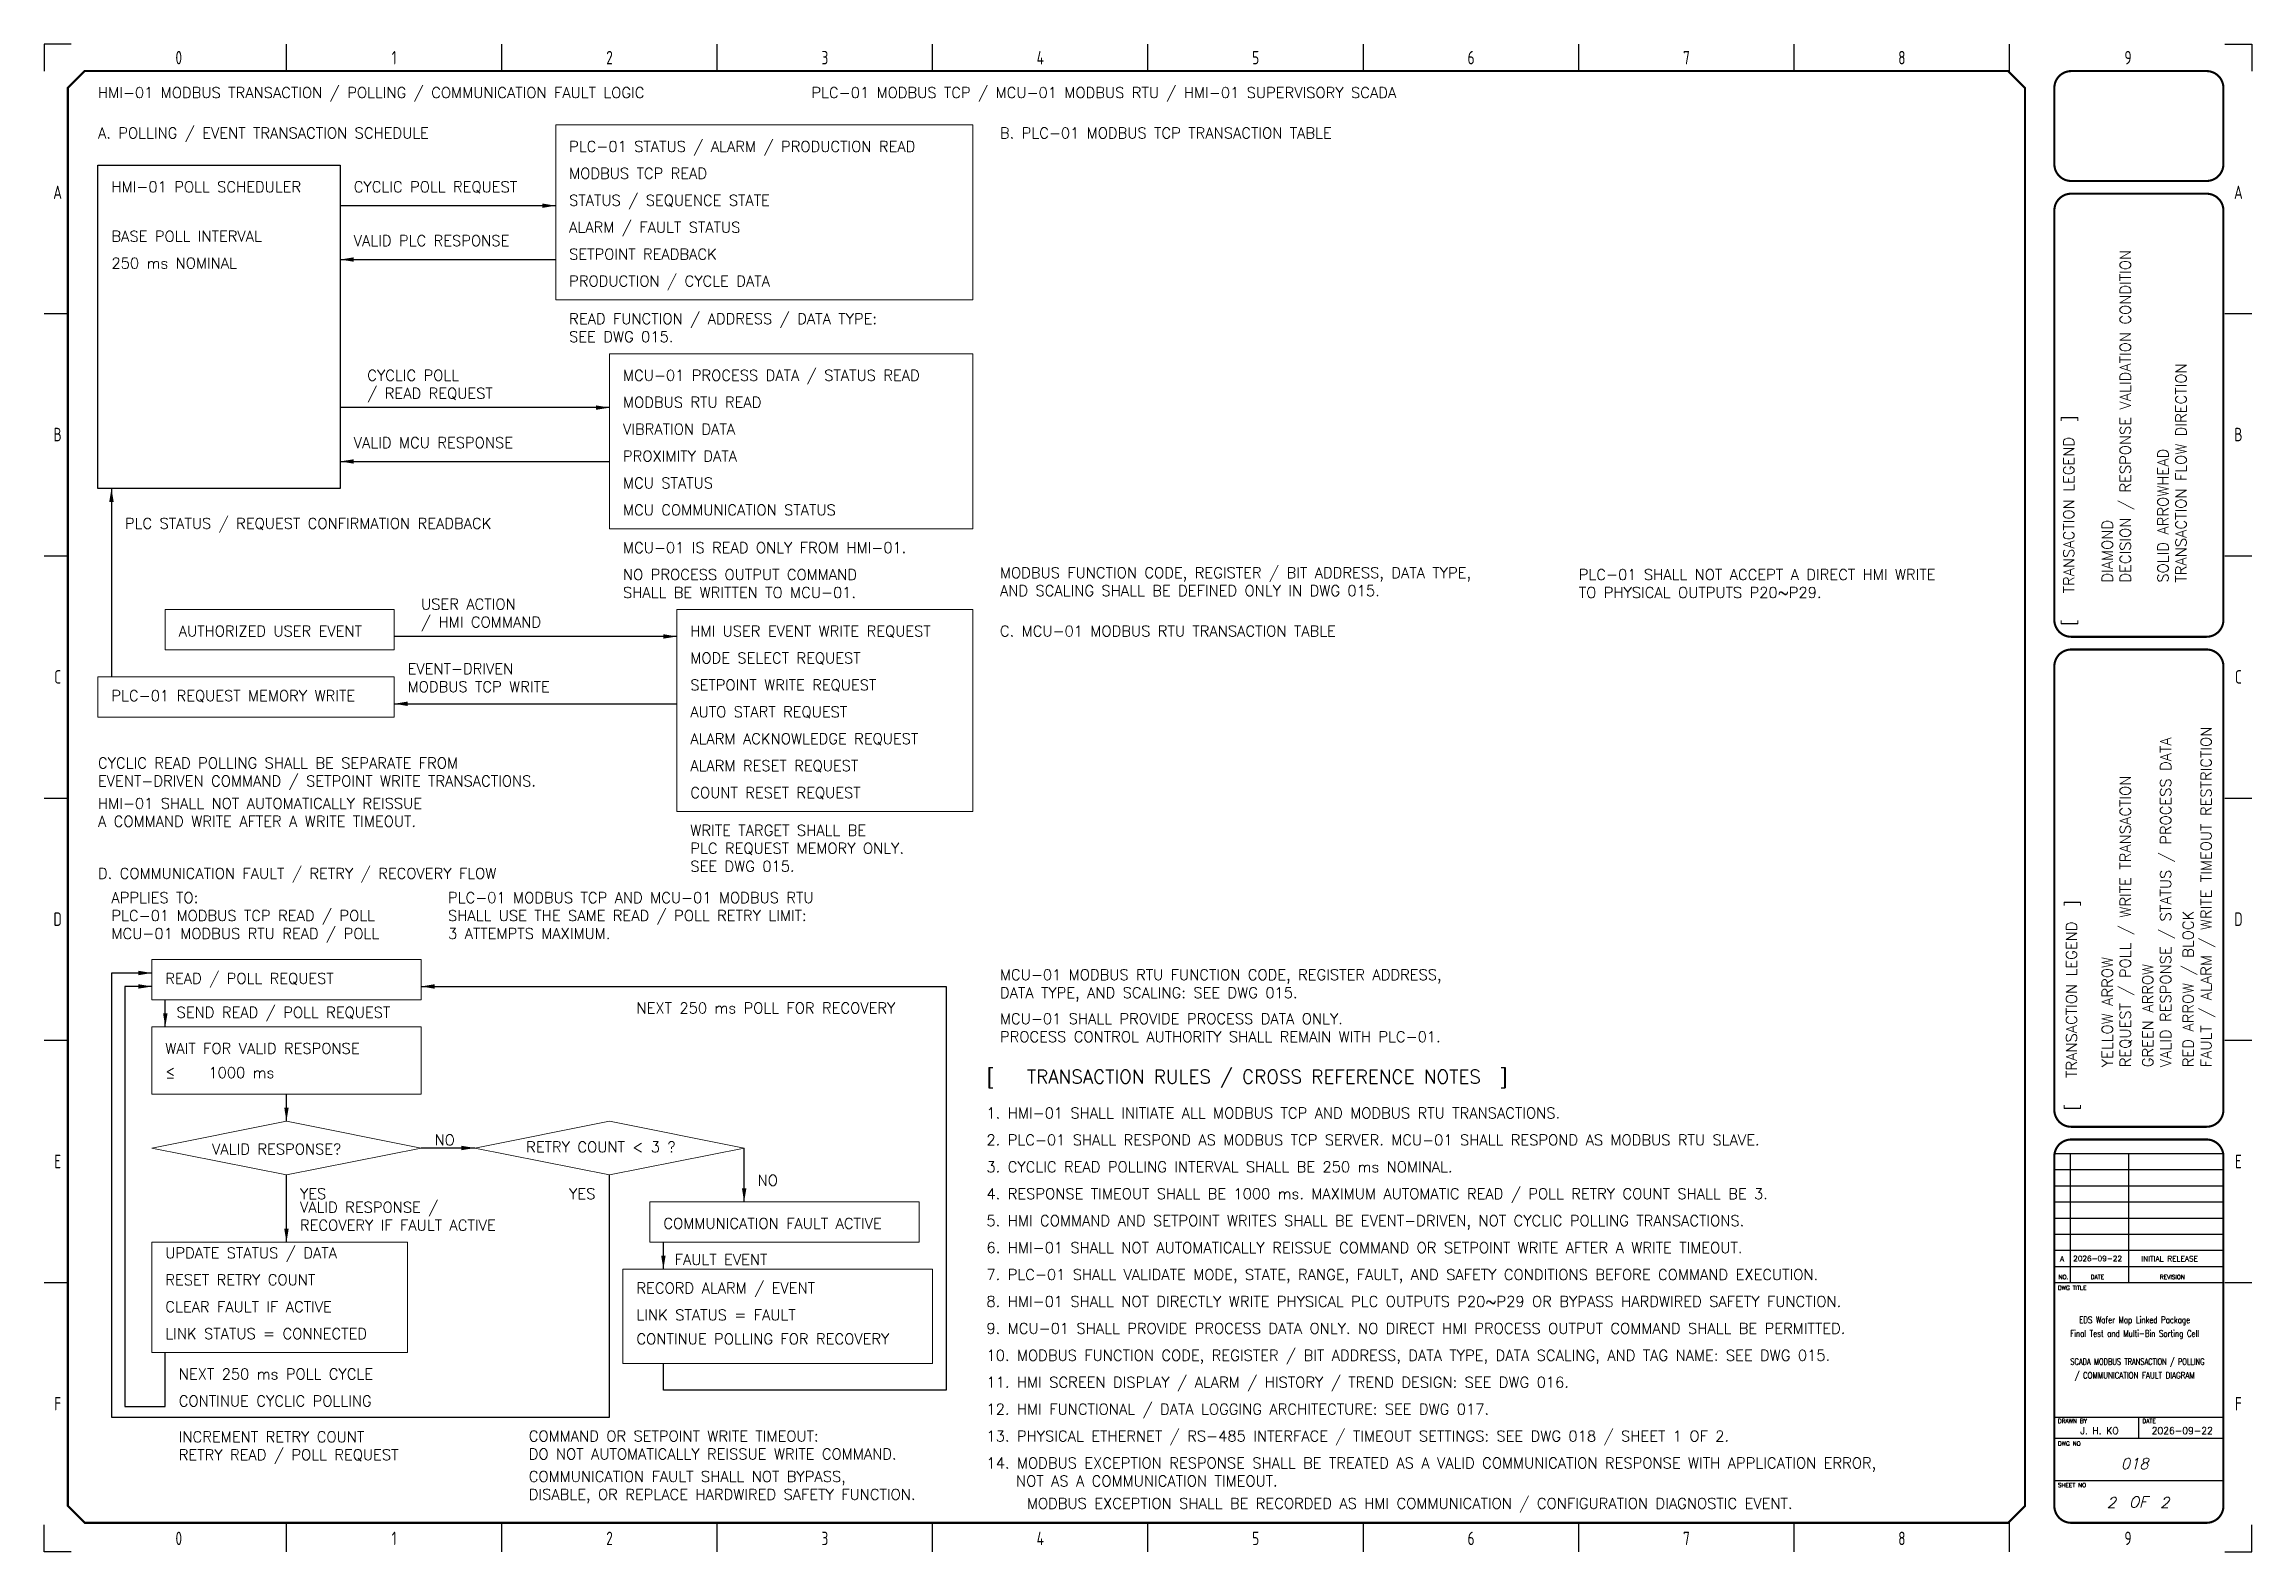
# Model space of a CAD drawing. Extents: x 5 to 415, y 5 to 285.
import ezdxf
from ezdxf.enums import TextEntityAlignment as Align

# ---------------------------------------------------------------- set-up
doc = ezdxf.new("R2010")
doc.units = 0
doc.header["$LTSCALE"] = 10
for name, color, linetype, lineweight in [('HMI-ALARM', 1, 'Continuous', 25), ('HMI-COMMAND', 2, 'Continuous', 25), ('HMI-CONDITION', 3, 'Continuous', 18), ('HMI-CROSSREF', 4, 'Continuous', 18), ('HMI-DATA', 3, 'Continuous', 20), ('HMI-FRAME', 7, 'Continuous', 30), ('HMI-STATUS', 3, 'Continuous', 20), ('HMI-TEXT', 9, 'Continuous', 18), ('HMI-WIDGET', 9, 'Continuous', 20)]:
    doc.layers.add(name, color=color, linetype=linetype, lineweight=lineweight)
for name, color, linetype in [('SYMS', 7, 'Continuous'), ('TEXT_TITLE', 7, 'Continuous'), ('TITLE', 7, 'Continuous'), ('Title blocks', 7, 'Continuous')]:
    doc.layers.add(name, color=color, linetype=linetype)
doc.styles.add('ISO8', font='ISO8.shx', dxfattribs={"width": 0.8})
doc.styles.add('ITALIC', font='ITALIC')
doc.styles.add('ROMANS', font='romans')
doc.dimstyles.get("Standard").update_dxf_attribs({"dimtxt": 0.18, "dimasz": 0.18, "dimexe": 0.18, "dimexo": 0.0625, "dimgap": 0.09, "dimtad": 0, "dimtih": 1, "dimtoh": 1, "dimdec": 4, "dimzin": 0, "dimdsep": 46, "dimtxsty": 'Standard', "dimcen": 0.09, "dimadec": 0, "dimazin": 0, "dimtfac": 1, "dimtdec": 4, "dimtofl": 0, "dimtmove": 0, "dimatfit": 3, "dimfxl": 1, "dimtolj": 1, "dimtzin": 0, "dimarcsym": 0})

# ---------------------------------------------------------------- blocks, each defined once
blk = doc.blocks.new('Title_blocks_A3')
at = {"layer": 'TITLE'}
for p, q in [((372.89, 276.86), (372.89, 259.33)), ((378.33, 79), (409.73, 79)), ((381.28, 79), (381.28, 55)), ((392.12, 79), (392.12, 55)), ((378.33, 76), (409.73, 76)), ((378.32, 73), (409.73, 73)), ((378.32, 70), (409.73, 70)), ((378.32, 67), (409.73, 67)), ((378.32, 64), (409.73, 64)), ((378.32, 61), (409.72, 61)), ((378.32, 58), (409.72, 58)), ((378.32, 55), (409.72, 55)), ((372.89, 13.53), (372.89, 37.81)), ((378.32, 30.02), (409.72, 30.02)), ((394.02, 26.1), (394.02, 30.02)), ((378.32, 26.1), (409.72, 26.1)), ((378.32, 18.24), (409.72, 18.24))]:
    blk.add_line(p, q, dxfattribs=at)
at = {"layer": 'TITLE', "const_width": 0.392}
blk.add_lwpolyline([(372.89, 13.53), (372.89, 276.86), (369.75, 280), (12.53, 280), (9.39, 276.86), (9.39, 13.53), (12.53, 10.39), (369.75, 10.39)], close=True, dxfattribs=at)
for points in [[(381.46, 280, 0.414214), (378.32, 276.86, 0.414214)], [(409.72, 276.86, 0.414214), (406.58, 280, 0.414214)], [(378.32, 262.73, 0.414214), (381.46, 259.59, 0.414214)], [(406.58, 259.59, 0.414214), (409.72, 262.73, 0.414214)], [(381.46, 257.23, 0.414214), (378.32, 254.09, 0.414214)], [(409.72, 254.09, 0.414214), (406.58, 257.23, 0.414214)], [(378.32, 178.08, 0.414214), (381.46, 174.94, 0.414214)], [(406.58, 174.94, 0.414214), (409.72, 178.08, 0.414214)], [(381.46, 172.58, 0.414214), (378.32, 169.44, 0.414214)], [(409.72, 169.44, 0.414214), (406.58, 172.58, 0.414214)], [(378.32, 87.08, 0.414214), (381.46, 83.94, 0.414214)], [(406.58, 83.94, 0.414214), (409.72, 87.08, 0.414214)], [(381.46, 81.58, 0.414214), (378.32, 78.44, 0.414214)], [(409.72, 78.44, 0.414214), (406.58, 81.58, 0.414214)], [(378.32, 13.53, 0.414214), (381.46, 10.39, 0.414214)], [(406.58, 10.39, 0.414214), (409.72, 13.53, 0.414214)]]:
    blk.add_lwpolyline(points, format="xyb", dxfattribs=at)
for points in [[(406.58, 280), (381.46, 280)], [(378.32, 276.86), (378.32, 262.73)], [(409.72, 276.86), (409.72, 262.73)], [(406.58, 259.59), (381.46, 259.59)], [(378.32, 254.09), (378.32, 178.08)], [(406.58, 257.23), (381.46, 257.23)], [(409.72, 254.09), (409.72, 178.08)], [(381.46, 174.94), (406.58, 174.94)], [(381.46, 172.58), (406.58, 172.58)], [(381.46, 83.94), (406.58, 83.94)], [(378.32, 78.44), (378.32, 13.53)], [(381.46, 81.58), (406.58, 81.58)], [(409.72, 78.44), (409.72, 13.53)], [(381.46, 10.39), (406.58, 10.39)]]:
    blk.add_lwpolyline(points, dxfattribs=at)
at = {"layer": 'TITLE', "color": 7, "const_width": 0.392}
for points in [[(378.32, 169.44), (378.32, 87.08)], [(409.72, 169.44), (409.72, 87.08)]]:
    blk.add_lwpolyline(points, dxfattribs=at)
at = {"layer": 'Title blocks', "color": 7}
for p, q in [((50, 280), (50, 285)), ((90, 280), (90, 285)), ((130, 280), (130, 285)), ((170, 280), (170, 285)), ((250, 280), (250, 285)), ((290, 280), (290, 285)), ((330, 280), (330, 285)), ((370, 280), (370, 285)), ((5, 235), (9.39, 235)), ((410, 235), (415, 235)), ((5, 190), (9.39, 190)), ((410, 190), (415, 190)), ((5, 100), (9.39, 100)), ((410, 100), (415, 100)), ((5, 55), (9.39, 55)), ((410, 55), (415, 55)), ((50, 5), (50, 10.39)), ((90, 5), (90, 10.39)), ((130, 5), (130, 10.39)), ((170, 5), (170, 10.39)), ((250, 5), (250, 10.39)), ((290, 5), (290, 10.39)), ((330, 5), (330, 10.39)), ((370, 5), (370, 10.64))]:
    blk.add_line(p, q, dxfattribs=at)
at = {"layer": 'Title blocks', "color": 2}
for p, q in [((210, 280), (210, 285)), ((5, 145), (9.39, 145)), ((410, 145), (415, 145)), ((210, 5), (210, 10.39))]:
    blk.add_line(p, q, dxfattribs=at)
at = {"layer": 'Title blocks'}
for points in [[(10, 285), (5, 285), (5, 280)], [(410, 285), (415, 285), (415, 280)], [(10, 5), (5, 5), (5, 10)], [(410, 5), (415, 5), (415, 10)]]:
    blk.add_lwpolyline(points, dxfattribs=at)
at = {"layer": 'TITLE', "color": 1, "style": 'ROMANS'}
for s, p in [('DWG TITLE', (378.97, 53.64)), ('DRAWN BY', (378.97, 28.91)), ('DATE', (394.67, 28.91)), ('DWG NO', (378.97, 24.72)), ('SHEET NO', (378.97, 17))]:
    blk.add_text(s, height=0.785, dxfattribs=at).set_placement(p)
at = {"layer": 'TITLE', "color": 1}
for s, height, style, p in [('NO.', 0.785, 'ROMANS', (380.02, 56.04)), ('DATE', 0.785, 'ROMANS', (386.32, 56.04)), ('REVISION', 0.785, 'ROMANS', (400.23, 56.04)), ('OF', 2, 'ITALIC', (393.89, 14.25))]:
    blk.add_text(s, height=height, dxfattribs=dict(at, style=style)).set_placement(p, align=Align.MIDDLE)
at = {"layer": 'TITLE', "color": 1, "style": 'ROMANS', "width": 0.8}
for tag, p in [('TITLE#1', (393.23, 44.81)), ('TITLE#2', (393.23, 42.27)), ('TITLE#3', (393.23, 39.73)), ('TITLE#4', (393.23, 37.18))]:
    blk.add_attdef(tag, text='', height=1.2, dxfattribs=at).set_placement(p, align=Align.CENTER)
at = {"layer": 'TITLE', "color": 1}
for tag, p, height, style in [('DRAWNBY', (383.14, 26.88), 1.25, 'ROMANS'), ('DATE', (396.4, 26.88), 1.25, 'ROMANS'), ('SHTS', (397.95, 13.15), 2, 'ITALIC')]:
    blk.add_attdef(tag, p, '', height=height, dxfattribs=dict(at, style=style))
at = {"layer": 'TITLE', "color": 1, "style": 'ITALIC'}
blk.add_attdef('DWG#', text='', height=2, dxfattribs=at).set_placement((393.23, 20.38), align=Align.CENTER)
blk.add_attdef('SH#', text='', height=2, dxfattribs=at).set_placement((389.77, 13.15), align=Align.RIGHT)
at = {"layer": 'TITLE', "color": 7, "flags": 9}
blk.add_attdef('WD_TB', (381.46, 10.39), '', height=1.57, dxfattribs=at)
at = {"layer": 'Title blocks', "style": 'ISO8', "width": 0.8}
for s, p in [('0', (30, 282.5)), ('1', (70, 282.5)), ('2', (110, 282.5)), ('3', (150, 282.5)), ('4', (190, 282.5)), ('5', (230, 282.5)), ('6', (270, 282.5)), ('7', (310, 282.5)), ('8', (350, 282.5)), ('9', (392, 282.5)), ('A', (7.5, 257.5)), ('A', (412.5, 257.5)), ('B', (7.5, 212.5)), ('B', (412.5, 212.5)), ('C', (7.5, 167.5)), ('C', (412.5, 167.5)), ('D', (7.5, 122.5)), ('D', (412.5, 122.5)), ('E', (7.5, 77.5)), ('E', (412.5, 77.5)), ('F', (7.5, 32.5)), ('F', (412.5, 32.5)), ('0', (30, 7.5)), ('1', (70, 7.5)), ('2', (110, 7.5)), ('3', (150, 7.5)), ('4', (190, 7.5)), ('5', (230, 7.5)), ('6', (270, 7.5)), ('7', (310, 7.5)), ('8', (350, 7.5)), ('9', (392, 7.5))]:
    blk.add_text(s, height=2.5, dxfattribs=at).set_placement(p, align=Align.MIDDLE)

msp = doc.modelspace()

# ---------------------------------------------------------------- linework, layer by layer
at = {"layer": 'HMI-FRAME'}
msp.add_lwpolyline([(15, 262.5), (60, 262.5), (60, 202.5), (15, 202.5)], close=True, dxfattribs=at)
at = {"layer": 'HMI-WIDGET'}
for points in [[(100, 270), (177.5, 270), (177.5, 237.5), (100, 237.5)], [(110, 227.5), (177.5, 227.5), (177.5, 195), (110, 195)], [(27.5, 180), (70, 180), (70, 172.5), (27.5, 172.5)], [(122.5, 180), (177.5, 180), (177.5, 142.5), (122.5, 142.5)], [(15, 167.5), (70, 167.5), (70, 160), (15, 160)], [(25, 115), (75, 115), (75, 107.5), (25, 107.5)], [(25, 102.5), (75, 102.5), (75, 90), (25, 90)], [(75, 80), (50, 85), (25, 80), (50, 75)], [(135, 80), (110, 85), (85, 80), (110, 75)], [(117.5, 70), (167.5, 70), (167.5, 62.5), (117.5, 62.5)], [(25, 62.5), (72.5, 62.5), (72.5, 42.02), (25, 42.02)], [(112.5, 57.5), (170, 57.5), (170, 40), (112.5, 40)]]:
    msp.add_lwpolyline(points, close=True, dxfattribs=at)

# ---------------------------------------------------------------- block references
at = {"layer": 'SYMS'}
ref = msp.add_blockref('Title_blocks_A3', (0, 0), dxfattribs=at)
ref.add_attrib('TITLE#1', 'EDS Wafer Map Linked Package', dxfattribs={"layer": 'TITLE', "color": 1, "height": 1.2, "style": 'ROMANS', "width": 0.8}).set_placement((393.23, 47.5), align=Align.CENTER)
ref.add_attrib('DATE', '2026-09-22', (396.4, 26.88), dxfattribs={"layer": 'TITLE', "color": 1, "height": 1.25, "style": 'ROMANS'})
ref.add_attrib('DRAWNBY', 'J. H. KO', (383.14, 26.88), dxfattribs={"layer": 'TITLE', "color": 1, "height": 1.25, "style": 'ROMANS'})
ref.add_attrib('SH#', '2', dxfattribs={"layer": 'TITLE', "color": 1, "height": 2, "style": 'ITALIC'}).set_placement((389.77, 13.15), align=Align.RIGHT)
ref.add_attrib('TITLE#2', 'Final Test and Multi-Bin Sorting Cell', dxfattribs={"layer": 'TITLE', "color": 1, "height": 1.2, "style": 'ROMANS', "width": 0.8}).set_placement((393.23, 44.96), align=Align.CENTER)
ref.add_attrib('TITLE#3', 'SCADA MODBUS TRANSACTION / POLLING', dxfattribs={"layer": 'TITLE', "color": 1, "height": 1.2, "style": 'ROMANS', "width": 0.75}).set_placement((393.75, 39.73), align=Align.CENTER)
ref.add_attrib('TITLE#4', '/ COMMUNICATION FAULT DIAGRAM', dxfattribs={"layer": 'TITLE', "color": 1, "height": 1.2, "style": 'ROMANS', "width": 0.8}).set_placement((393.23, 37.18), align=Align.CENTER)
ref.add_attrib('DWG#', '018', dxfattribs={"layer": 'TITLE', "color": 1, "height": 2, "style": 'ITALIC'}).set_placement((393.23, 20.38), align=Align.CENTER)
ref.add_attrib('SHTS', '2', (397.95, 13.15), dxfattribs={"layer": 'TITLE', "color": 1, "height": 2, "style": 'ITALIC'})

# ---------------------------------------------------------------- texts
at = {"layer": 'HMI-ALARM', "char_height": 2, "attachment_point": 1, "style": 'ROMANS'}
for s, insert, width in [('NO PROCESS OUTPUT COMMAND\\PSHALL BE WRITTEN TO MCU-01.', (112.5, 187.5), 108.15), ('PLC-01 SHALL NOT ACCEPT A DIRECT HMI WRITE\\PTO PHYSICAL OUTPUTS P20~P29.', (290, 187.5), 85.05), ('MCU-01 SHALL PROVIDE PROCESS DATA ONLY.\\PPROCESS CONTROL AUTHORITY SHALL REMAIN WITH PLC-01.', (182.5, 105), 102.55), ('COMMUNICATION FAULT ACTIVE', (120, 67), 52.5), ('6. HMI-01 SHALL NOT AUTOMATICALLY REISSUE COMMAND OR SETPOINT WRITE AFTER A WRITE TIMEOUT.', (180, 62.5), 166.2416), ('RECORD ALARM / EVENT', (115, 55), 47.6), ('LINK STATUS = FAULT', (115, 50), 47.6), ('8. HMI-01 SHALL NOT DIRECTLY WRITE PHYSICAL PLC OUTPUTS P20~P29 OR BYPASS HARDWIRED SAFETY FUNCTION.', (180, 52.5), 185.6301), ('9. MCU-01 SHALL PROVIDE PROCESS DATA ONLY. NO DIRECT HMI PROCESS OUTPUT COMMAND SHALL BE PERMITTED.', (180, 47.5), 187.3212), ('COMMAND OR SETPOINT WRITE TIMEOUT:\\PDO NOT AUTOMATICALLY REISSUE WRITE COMMAND.', (95, 27.5), 86.8), ('COMMUNICATION FAULT SHALL NOT BYPASS,\\PDISABLE, OR REPLACE HARDWIRED SAFETY FUNCTION.', (95, 20), 92.05)]:
    msp.add_mtext(s, dxfattribs=dict(at, insert=insert, width=width))
at = {"layer": 'HMI-ALARM', "insert": (402.17, 95), "char_height": 2, "width": 83.3, "attachment_point": 1, "rotation": 90, "style": 'ROMANS'}
msp.add_mtext('RED ARROW / BLOCK\\PFAULT / ALARM / WRITE TIMEOUT RESTRICTION', dxfattribs=at)
at = {"layer": 'HMI-ALARM', "char_height": 2, "attachment_point": 1}
for s, insert, width in [('{\\Fromans|c0;HMI-01 SHALL NOT AUTOMATICALLY REISSUE\\PA COMMAND WRITE AFTER A WRITE TIMEOUT.}', (15, 145), 77), ('{\\Fromans|c0;FAULT EVENT}', (122.1, 60.3), 23.1), ('{\\Fromans|c0;MODBUS EXCEPTION SHALL BE RECORDED AS\\Fromans|c129; \\Fromans|c0;HMI COMMUNICATION / CONFIGURATION DIAGNOSTIC EVENT.}', (187.5, 15), 190.0987)]:
    msp.add_mtext(s, dxfattribs=dict(at, insert=insert, width=width))
for insert in [(77.5, 82.5), (137.5, 75)]:
    msp.add_mtext_dynamic_manual_height_columns('{\\Fromans|c129;NO}', width=7.5, gutter_width=12.5, heights=[0], dxfattribs=dict(at, insert=insert))
at = {"layer": 'HMI-COMMAND', "char_height": 2, "attachment_point": 1, "style": 'ROMANS'}
for s, insert, width in [('CYCLIC POLL REQUEST', (62.5, 259.5), 38.5), ('MODBUS TCP READ', (102.5, 262), 30.8), ('CYCLIC POLL\\P/ READ REQUEST', (65, 224.5), 38.5), ('MODBUS RTU READ', (112.5, 219.5), 30.8), ('AUTHORIZED USER EVENT', (30, 177), 58.1), ('MODE SELECT REQUEST', (125, 172), 39.2), ('PLC-01 REQUEST MEMORY WRITE', (17.5, 165), 58.1), ('SETPOINT WRITE REQUEST', (125, 167), 44.8), ('AUTO START REQUEST', (125, 162), 37.1), ('ALARM ACKNOWLEDGE REQUEST', (125, 157), 52.5), ('ALARM RESET REQUEST', (125, 152), 39.2), ('COUNT RESET REQUEST', (125, 147), 39.2), ('READ / POLL REQUEST', (27.5, 112.5), 39.2)]:
    msp.add_mtext(s, dxfattribs=dict(at, insert=insert, width=width))
at = {"layer": 'HMI-COMMAND', "char_height": 2, "attachment_point": 1}
for s, insert, width in [('{\\Fromans|c0;USER ACTION\\Fromans|c129;\\P\\Fromans|c0;/ HMI COMMAND}', (75, 182), 50.4), ('{\\Fromans|c0;EVENT-DRIVEN\\Fromans|c129;\\P\\Fromans|c0;MODBUS TCP WRITE}', (72.5, 170), 60.9), ('{\\Fromans|c0;NEXT 250 ms POLL FOR RECOVERY}', (115, 107), 60.55), ('{\\Fromans|c0;SEND READ / POLL REQUEST}', (29.6, 106.2), 49.7), ('{\\Fromans|c0;INCREMENT RETRY COUNT\\PRETRY READ / POLL REQUEST}', (30, 27.36), 51.8)]:
    msp.add_mtext(s, dxfattribs=dict(at, insert=insert, width=width))
at = {"layer": 'HMI-COMMAND', "insert": (387.17, 95), "char_height": 2, "width": 70, "attachment_point": 1, "rotation": 90, "style": 'ROMANS'}
msp.add_mtext('YELLOW ARROW\\PREQUEST / POLL / WRITE TRANSACTION', dxfattribs=at)
at = {"layer": 'HMI-COMMAND', "insert": (102.5, 72.5), "char_height": 2, "attachment_point": 1}
msp.add_mtext_dynamic_manual_height_columns('{\\Fromans|c129;YES}', width=7.5, gutter_width=12.5, heights=[0], dxfattribs=at)
at = {"layer": 'HMI-CONDITION', "char_height": 2, "attachment_point": 1, "style": 'ROMANS'}
for s, insert, width in [('250 ms NOMINAL', (17.5, 245.33), 37.1), ('MCU-01 IS READ ONLY FROM HMI-01.', (112.5, 192.5), 61.6), ('PLC-01 MODBUS TCP AND MCU-01 MODBUS RTU\\PSHALL USE THE SAME READ / POLL RETRY LIMIT:\\P3 ATTEMPTS MAXIMUM.', (80, 127.5), 86.8), ('≤^I1000 ms', (27.5, 95), 47.6), ('1. HMI-01 SHALL INITIATE ALL MODBUS TCP AND MODBUS RTU TRANSACTIONS.', (180, 87.5), 134.05), ('2. PLC-01 SHALL RESPOND AS MODBUS TCP SERVER. MCU-01 SHALL RESPOND AS MODBUS RTU SLAVE.', (180, 82.5), 200.455), ('VALID RESPONSE?', (36.2, 80.8), 30.45), ('RETRY COUNT < 3 ?', (94.51, 81.2), 32.2), ('3. CYCLIC READ POLLING INTERVAL SHALL BE 250 ms NOMINAL.', (180, 77.5), 111.65), ('4. RESPONSE TIMEOUT SHALL BE 1000 ms. MAXIMUM AUTOMATIC READ / POLL RETRY COUNT SHALL BE 3.', (180, 72.5), 173.666), ('5. HMI COMMAND AND SETPOINT WRITES SHALL BE EVENT-DRIVEN, NOT CYCLIC POLLING TRANSACTIONS.', (180, 67.5), 167.3608), ('7. PLC-01 SHALL VALIDATE MODE, STATE, RANGE, FAULT, AND SAFETY CONDITIONS BEFORE COMMAND EXECUTION.', (180, 57.5), 180.292), ('RESET RETRY COUNT', (27.5, 56.52), 35), ('CONTINUE POLLING FOR RECOVERY', (115, 45.55), 56.7151), ('10. MODBUS FUNCTION CODE, REGISTER / BIT ADDRESS, DATA TYPE, DATA SCALING, AND TAG NAME: SEE DWG 015.', (180, 42.5), 186.0691), ('11. HMI SCREEN DISPLAY / ALARM / HISTORY / TREND DESIGN: SEE DWG 016.', (180, 37.5), 133.8536), ('12. HMI FUNCTIONAL / DATA LOGGING ARCHITECTURE: SEE DWG 017.', (180, 32.5), 115.6536), ('13. PHYSICAL ETHERNET / RS-485 INTERFACE / TIMEOUT SETTINGS: SEE DWG 018 / SHEET 1 OF 2.', (180, 27.5), 165.6353)]:
    msp.add_mtext(s, dxfattribs=dict(at, insert=insert, width=width))
at = {"layer": 'HMI-CONDITION', "char_height": 2, "attachment_point": 1}
for s, insert, width in [('{\\Fromans|c0;CYCLIC READ POLLING SHALL BE SEPARATE FROM\\PEVENT-DRIVEN COMMAND / SETPOINT WRITE TRANSACTIONS.}', (15, 152.5), 104.3), ('{\\Fromans|c0;WRITE TARGET SHALL BE\\Fromans|c129;\\P\\Fromans|c0;PLC REQUEST MEMORY ONLY.\\PSEE DWG 015.}', (125, 140), 94.5), ('{\\Fromans|c0;VALID RESPONSE /\\Fromans|c129;\\P\\Fromans|c0;RECOVERY IF FAULT ACTIVE}', (52.5, 70), 85.4), ('{\\Fromans|c0;NEXT 250 ms POLL CYCLE}', (30, 39.02), 45.15), ('{\\Fromans|c0;14. MODBUS EXCEPTION RESPONSE SHALL BE TREATED AS\\Fromans|c129; \\Fromans|c0;A VALID COMMUNICATION RESPONSE WITH APPLICATION ERROR,\\P    NOT AS A COMMUNICATION TIMEOUT.}', (180, 22.5), 191.3444)]:
    msp.add_mtext(s, dxfattribs=dict(at, insert=insert, width=width))
at = {"layer": 'HMI-CROSSREF', "char_height": 2, "attachment_point": 1, "style": 'ROMANS'}
for s, insert, width in [('PLC-01 MODBUS TCP / MCU-01 MODBUS RTU / HMI-01 SUPERVISORY SCADA', (147.5, 277), 129.85), ('MODBUS FUNCTION CODE, REGISTER / BIT ADDRESS, DATA TYPE,\\PAND SCALING SHALL BE DEFINED ONLY IN DWG 015.', (182.5, 187.83), 111.65), ('MCU-01 MODBUS RTU FUNCTION CODE, REGISTER ADDRESS,\\PDATA TYPE, AND SCALING: SEE DWG 015.', (182.5, 113.17), 99.75)]:
    msp.add_mtext(s, dxfattribs=dict(at, insert=insert, width=width))
at = {"layer": 'HMI-CROSSREF', "char_height": 2, "attachment_point": 1}
for s, insert, width in [('{\\Fromans|c0;READ FUNCTION / ADDRESS /\\Fromans|c129; \\Fromans|c0;DATA TYPE:\\PSEE DWG 015.}', (102.5, 235), 72.8), ('{\\Fromans|c0;APPLIES TO:\\PPLC-01 MODBUS TCP READ / POLL\\PMCU-01 MODBUS RTU READ / POLL}', (17.5, 127.5), 59.15)]:
    msp.add_mtext(s, dxfattribs=dict(at, insert=insert, width=width))
at = {"layer": 'HMI-DATA', "char_height": 2, "attachment_point": 1, "style": 'ROMANS'}
for s, insert, width in [('STATUS / SEQUENCE STATE', (102.5, 257), 47.6), ('ALARM / FAULT STATUS', (102.5, 252), 41.3), ('VALID PLC RESPONSE', (62.5, 249.5), 37.1), ('SETPOINT READBACK', (102.5, 247), 34.3), ('PRODUCTION / CYCLE DATA', (102.5, 242), 46.9), ('VIBRATION DATA', (112.5, 214.5), 28), ('VALID MCU RESPONSE', (62.5, 212), 37.1), ('PROXIMITY DATA', (112.5, 209.5), 27.3), ('MCU STATUS', (112.5, 204.5), 20.3), ('MCU COMMUNICATION STATUS', (112.5, 199.5), 48.3), ('WAIT FOR VALID RESPONSE', (27.5, 99.5), 47.6), ('UPDATE STATUS / DATA', (27.5, 61.52), 41.3), ('CONTINUE CYCLIC POLLING', (30, 34.02), 45.5)]:
    msp.add_mtext(s, dxfattribs=dict(at, insert=insert, width=width))
at = {"layer": 'HMI-DATA', "insert": (20, 197), "char_height": 2, "width": 86.1, "attachment_point": 1}
msp.add_mtext('{\\Fromans|c0;PLC STATUS / REQUEST CONFIRMATION READBACK}', dxfattribs=at)
at = {"layer": 'HMI-DATA', "insert": (394.67, 95), "char_height": 2, "width": 79.1, "attachment_point": 1, "rotation": 90, "style": 'ROMANS'}
msp.add_mtext('GREEN ARROW\\PVALID RESPONSE / STATUS / PROCESS DATA', dxfattribs=at)
at = {"layer": 'HMI-STATUS', "insert": (52.5, 72.5), "char_height": 2, "attachment_point": 1}
msp.add_mtext_dynamic_manual_height_columns('{\\Fromans|c129;YES}', width=7.5, gutter_width=12.5, heights=[0], dxfattribs=at)
at = {"layer": 'HMI-STATUS', "char_height": 2, "attachment_point": 1, "style": 'ROMANS'}
for s, insert, width in [('CLEAR FAULT IF ACTIVE', (27.5, 51.52), 42.7), ('LINK STATUS = CONNECTED', (27.5, 46.52), 46.9)]:
    msp.add_mtext(s, dxfattribs=dict(at, insert=insert, width=width))
at = {"layer": 'HMI-TEXT', "attachment_point": 1, "style": 'ROMANS'}
for s, insert, char_height, width in [('HMI-01 MODBUS TRANSACTION / POLLING / COMMUNICATION FAULT LOGIC', (15, 277), 2, 126.35), ('A. POLLING / EVENT TRANSACTION SCHEDULE', (15, 269.5), 2, 79.1), ('PLC-01 STATUS / ALARM / PRODUCTION READ', (102.5, 267), 2, 79.45), ('HMI-01 POLL SCHEDULER', (17.5, 259.5), 2, 41.65), ('BASE POLL INTERVAL', (17.5, 250.33), 2, 37.1), ('MCU-01 PROCESS DATA / STATUS READ', (112.5, 224.5), 2, 67.55), ('HMI USER EVENT WRITE REQUEST', (125, 177), 2, 58.1), ('D. COMMUNICATION FAULT / RETRY / RECOVERY FLOW', (15, 132), 2, 94.5), ('\\pxi-3,l4,t4;[^ITRANSACTION RULES / CROSS REFERENCE NOTES  ]', (177.5, 94.5), 2.5, 121.9401)]:
    msp.add_mtext(s, dxfattribs=dict(at, insert=insert, char_height=char_height, width=width))
at = {"layer": 'HMI-TEXT', "char_height": 2, "width": 75.95, "attachment_point": 1}
for s, insert in [('{\\Fromans|c0;B. PLC-01 MODBUS TCP TRANSACTION TABLE}', (182.5, 269.5)), ('{\\Fromans|c129;C. \\Fromans|c0;MCU-01 MODBUS RTU TRANSACTION TABLE}', (182.5, 177))]:
    msp.add_mtext(s, dxfattribs=dict(at, insert=insert))
at = {"layer": 'HMI-TEXT', "char_height": 2, "attachment_point": 1, "rotation": 90, "style": 'ROMANS'}
for s, insert, width in [('DIAMOND\\PDECISION / RESPONSE VALIDATION CONDITION', (387.17, 185), 79.8), ('SOLID ARROWHEAD\\PTRANSACTION FLOW DIRECTION', (397.5, 185), 52.5)]:
    msp.add_mtext(s, dxfattribs=dict(at, insert=insert, width=width))
at = {"layer": 'HMI-TEXT', "char_height": 2, "width": 57.2329, "attachment_point": 1, "rotation": 90}
for insert in [(380, 175), (380.5, 85)]:
    msp.add_mtext('\\pxi-3,l4,t4;{\\Fromans|c129;[^I\\Fromans|c0;TRANSACTION LEGEND\\Fromans|c129;  ]}', dxfattribs=dict(at, insert=insert))
at = {"layer": 'TEXT_TITLE', "char_height": 1, "attachment_point": 1}
for s, width, heights, insert in [('{\\Fromans|c0;A}', 0.7655, [0], (379.38, 59.9)), ('{\\Fromans|c129;2026-09-22}', 0.7655, [0], (381.81, 59.97)), ('{\\Fromans|c129;INITIAL RELEASE}', 12.6659, [1.71], (394.46, 59.94))]:
    msp.add_mtext_dynamic_manual_height_columns(s, width=width, gutter_width=12.5, heights=heights, dxfattribs=dict(at, insert=insert))

# ---------------------------------------------------------------- leaders
at = {"layer": 'HMI-ALARM'}
for points in [[(85, 80), (75, 80)], [(135, 70), (135, 80)], [(120, 57.5), (120, 62.5)]]:
    msp.add_leader(points, dimstyle='Standard', override={"dimtxt": 2.5, "dimasz": 2.5, "dimexe": 1.25, "dimexo": 0.625, "dimgap": 0.625, "dimtad": 1, "dimtih": 0, "dimtoh": 0, "dimdec": 2, "dimzin": 8, "dimdsep": 44, "dimcen": 2.5, "dimtdec": 2, "dimtofl": 1, "dimtolj": 0, "dimtzin": 8}, dxfattribs=at)
at = {"layer": 'HMI-COMMAND'}
for points in [[(100, 255), (60, 255)], [(110, 217.5), (60, 217.5)], [(122.5, 175), (70, 175)], [(70, 162.5), (122.5, 162.5)], [(25, 112.5), (17.5, 112.5), (17.5, 30), (110, 30), (110, 75)], [(27.5, 102.5), (27.5, 107.5)], [(75, 110), (172.5, 110), (172.5, 35), (120, 35), (120, 40)]]:
    msp.add_leader(points, dimstyle='Standard', override={"dimtxt": 2.5, "dimasz": 2.5, "dimexe": 1.25, "dimexo": 0.625, "dimgap": 0.625, "dimtad": 1, "dimtih": 0, "dimtoh": 0, "dimdec": 2, "dimzin": 8, "dimdsep": 44, "dimcen": 2.5, "dimtdec": 2, "dimtofl": 1, "dimtolj": 0, "dimtzin": 8}, dxfattribs=at)
at = {"layer": 'HMI-DATA'}
for points in [[(60, 245), (100, 245)], [(60, 207.5), (110, 207.5)], [(17.5, 202.5), (17.5, 167.5)], [(25, 110), (20, 110), (20, 32.02), (27.5, 32.02), (27.5, 42.02)], [(50, 85), (50, 90)]]:
    msp.add_leader(points, dimstyle='Standard', override={"dimtxt": 2.5, "dimasz": 2.5, "dimexe": 1.25, "dimexo": 0.625, "dimgap": 0.625, "dimtad": 1, "dimtih": 0, "dimtoh": 0, "dimdec": 2, "dimzin": 8, "dimdsep": 44, "dimcen": 2.5, "dimtdec": 2, "dimtofl": 1, "dimtolj": 0, "dimtzin": 8}, dxfattribs=at)
at = {"layer": 'HMI-STATUS'}
msp.add_leader([(50, 62.5), (50, 75)], dimstyle='Standard', override={"dimtxt": 2.5, "dimasz": 2.5, "dimexe": 1.25, "dimexo": 0.625, "dimgap": 0.625, "dimtad": 1, "dimtih": 0, "dimtoh": 0, "dimdec": 2, "dimzin": 8, "dimdsep": 44, "dimcen": 2.5, "dimtdec": 2, "dimtofl": 1, "dimtolj": 0, "dimtzin": 8}, dxfattribs=at)

doc.saveas('drawing.dxf')
